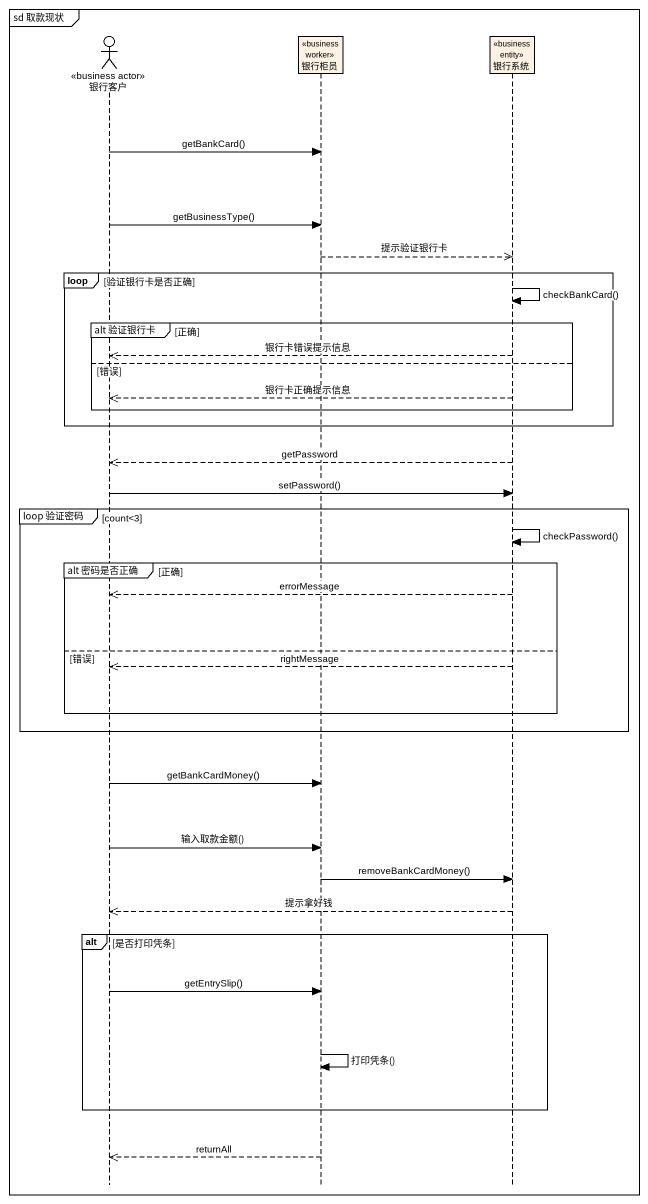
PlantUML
@startuml
mainframe sd 取款现状
hide footbox
actor 银行客户 <<business actor>>
participant 银行柜员 <<business worker>>
participant 银行系统 <<business entity>>

银行客户 -> 银行柜员 : getBankCard()
银行客户 -> 银行柜员 : getBusinessType()
银行柜员 -->> 银行系统 : 提示验证银行卡
loop 验证银行卡是否正确
  银行系统 -> 银行系统 : checkBankCard()
  group alt 验证银行卡 [正确]
    银行系统 -->> 银行客户 : 银行卡错误提示信息
  else 错误
    银行系统 -->> 银行客户 : 银行卡正确提示信息
  end
end
银行系统 -->> 银行客户 : getPassword
银行客户 -> 银行系统 : setPassword()
group loop 验证密码 [count<3]
  银行系统 -> 银行系统 : checkPassword()
  group alt 密码是否正确 [正确]
    银行系统 -->> 银行客户 : errorMessage
  else 错误
    银行系统 -->> 银行客户 : rightMessage
  end
end
银行客户 -> 银行柜员 : getBankCardMoney()
银行客户 -> 银行柜员 : 输入取款金额()
银行柜员 -> 银行系统 : removeBankCardMoney()
银行系统 -->> 银行客户 : 提示拿好钱
alt 是否打印凭条
  银行客户 -> 银行柜员 : getEntrySlip()
  银行柜员 -> 银行柜员 : 打印凭条()
end
银行柜员 -->> 银行客户 : returnAll
@enduml
